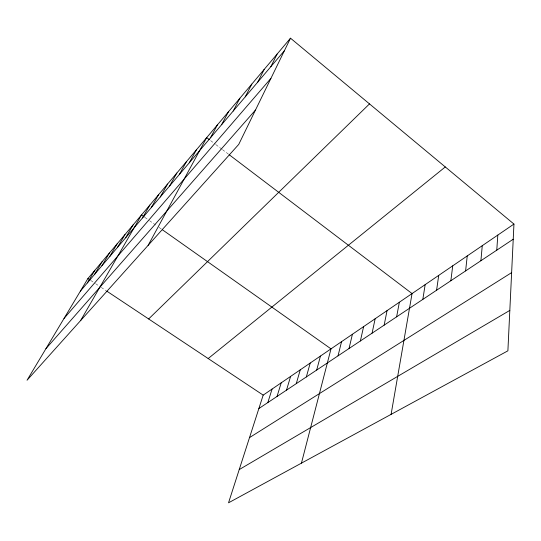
<?xml version="1.0" encoding="UTF-8"?>
<svg xmlns="http://www.w3.org/2000/svg" width="541" height="541" viewBox="0 0 541 541"><rect width="100%" height="100%" fill="white"/><g stroke="black" fill="none" stroke-linecap="round" stroke-linejoin="round"><path stroke-width="0.41" stroke-dasharray="2.71 2.03" d="M90.712 280.434L94.932 283.241M95.635 283.707L100.565 286.98M101.268 287.454L106.158 290.7M144.853 217.374L148.897 220.228M149.573 220.708L156.991 225.949M159.007 227.369L161.664 229.249M210.632 140.633L215.244 144.136M215.9 144.636L221.824 149.133M222.479 149.634L228.478 154.185"/><path stroke-width="0.81" d="M513.95 224.069L507.891 350.825L228.532 502.812L263.183 395.119L513.95 224.069L290.503 38.188L87.899 278.561L27.05 380.235L238.743 144.4L290.503 38.188M496.773 250.172L497.815 235.071M480.908 260.728L482.254 245.688M465.612 270.913L467.235 255.934M450.849 280.738L452.736 265.827M436.594 290.226L438.717 275.389M422.819 299.396L425.165 284.634M391.089 414.372L412.053 293.574L229.147 154.692M396.621 316.843L399.359 302.23M384.151 325.141L387.065 310.615M372.073 333.182L375.156 318.744M360.374 340.972L363.613 326.615M349.026 348.526L352.414 334.257M338.03 355.843L341.547 341.669M301.438 463.15L330.997 348.864L162.327 229.715M316.688 370.058L320.448 356.059M306.334 376.949L310.209 363.045M296.279 383.637L300.262 369.828M286.52 390.135L290.598 376.421M277.039 396.445L281.198 382.832M267.822 402.585L272.069 389.06M270.831 66.685L277.093 54.1M257.78 82.063L264.211 69.383M245.242 96.839L251.822 84.085M233.185 111.047L239.9 98.232M221.587 124.714L228.417 111.852M210.415 137.881L217.354 124.978M148.126 245.357L206.682 137.637L209.32 139.632M189.276 162.794L196.39 149.85M179.267 174.594L186.449 161.644M169.597 185.982L176.846 173.032M160.264 196.985L167.561 184.048M151.237 207.622L158.587 194.699M142.506 217.915L149.898 205.012M80.643 320.529L141.485 214.993L144.177 216.894M125.634 237.797L133.086 224.948M117.485 247.399L124.964 234.591M109.593 256.704L117.086 243.937M101.945 265.712L109.451 252.992M94.533 274.449L102.053 261.77M87.344 282.916L94.871 270.29M80.372 291.139L284.431 50.658M64.027 318.453L270.919 78.377M45.944 348.668L255.474 110.066M148.653 318.96L369.503 103.906M208.177 358.548L445.29 166.953M258.862 408.55L513.226 239.217M249.509 437.615L511.63 272.623M239.217 469.595L509.825 310.399M87.899 278.561L90.009 279.968M106.847 291.166L263.183 395.119"/></g></svg>
